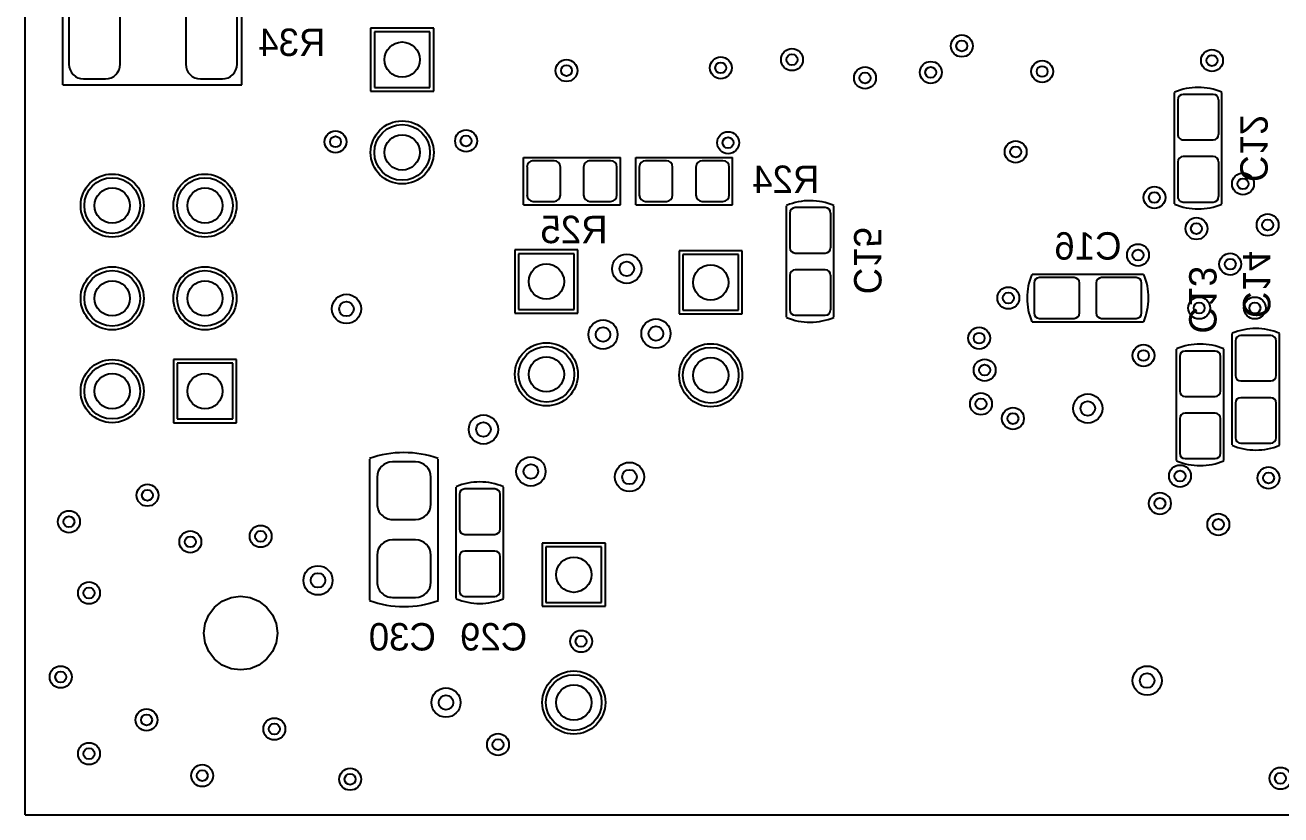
# Model space of a CAD drawing. Header units: millimetres. Extents: x 50.8 to 111.8, y 76.2 to 119.2.
# Drawn here: x 50.8 to 85.19, y 76.2 to 97.82 of the extents above; entities that cross this region are included whole.
import ezdxf

# ---------------------------------------------------------------- set-up
doc = ezdxf.new("R2010")
doc.units = ezdxf.units.MM
for name, color, linetype in [('BottomOverlay', 54, 'Continuous'), ('BottomSolder', 6, 'Continuous'), ('KeepOutLayer', 6, 'Continuous'), ('MultiLayer', 9, 'Continuous')]:
    doc.layers.add(name, color=color, linetype=linetype)

# ---------------------------------------------------------------- blocks, each defined once
blk = doc.blocks.new('CC0603_3M_B_13')
at = {"layer": 'BottomOverlay'}
for p, q in [((1.524, 0.648), (-1.524, 0.648)), ((1.524, -0.65), (-1.526, -0.65))]:
    blk.add_line(p, q, dxfattribs=at)
for centre, start, end in [((0.013, 0), 157.3, 202.8), ((-0.013, 0), 337.2, 22.7)]:
    blk.add_arc(centre, 1.676, start, end, dxfattribs=at)
at = {"layer": 'BottomSolder'}
for p, q in [((-1.473, 0.411), (-1.473, -0.411)), ((-0.376, 0.559), (-1.326, 0.559)), ((-0.229, -0.411), (-0.229, 0.411)), ((0.229, 0.411), (0.229, -0.411)), ((1.326, 0.559), (0.376, 0.559)), ((1.473, -0.411), (1.473, 0.411)), ((-1.326, -0.559), (-0.376, -0.559)), ((0.376, -0.559), (1.326, -0.559))]:
    blk.add_line(p, q, dxfattribs=at)
for centre in [(-0.851, 0), (0.851, 0)]:
    blk.add_circle(centre, 0, dxfattribs=at)
for centre, start, end in [((-1.326, 0.411), 90, 180), ((-0.376, 0.411), 0, 90), ((0.376, 0.411), 90, 180), ((1.326, 0.411), 0, 90), ((-1.326, -0.411), 180, 270), ((-0.376, -0.411), 270, 0), ((0.376, -0.411), 180, 270), ((1.326, -0.411), 270, 0)]:
    blk.add_arc(centre, 0.147, start, end, dxfattribs=at)
blk = doc.blocks.new('CC0603_3M_B_14')
at = {"layer": 'BottomOverlay'}
for p, q in [((-1.524, 0.648), (1.524, 0.648)), ((-1.526, -0.65), (1.524, -0.65))]:
    blk.add_line(p, q, dxfattribs=at)
for centre, start, end in [((0.013, 0), 157.3, 202.8), ((-0.013, 0), 337.2, 22.7)]:
    blk.add_arc(centre, 1.676, start, end, dxfattribs=at)
at = {"layer": 'BottomSolder'}
for p, q in [((-1.473, 0.411), (-1.473, -0.411)), ((-0.376, 0.559), (-1.326, 0.559)), ((-0.229, -0.411), (-0.229, 0.411)), ((0.229, 0.411), (0.229, -0.411)), ((1.326, 0.559), (0.376, 0.559)), ((1.473, -0.411), (1.473, 0.411)), ((-1.326, -0.559), (-0.376, -0.559)), ((0.376, -0.559), (1.326, -0.559))]:
    blk.add_line(p, q, dxfattribs=at)
for centre in [(-0.851, 0), (0.851, 0)]:
    blk.add_circle(centre, 0, dxfattribs=at)
for centre, start, end in [((-1.326, 0.411), 90, 180), ((-0.376, 0.411), 0, 90), ((0.376, 0.411), 90, 180), ((1.326, 0.411), 0, 90), ((-1.326, -0.411), 180, 270), ((-0.376, -0.411), 270, 0), ((0.376, -0.411), 180, 270), ((1.326, -0.411), 270, 0)]:
    blk.add_arc(centre, 0.147, start, end, dxfattribs=at)
blk = doc.blocks.new('CC0603_3M_B_15')
at = {"layer": 'BottomOverlay'}
for p, q in [((-1.524, 0.648), (1.524, 0.648)), ((-1.526, -0.65), (1.524, -0.65))]:
    blk.add_line(p, q, dxfattribs=at)
for centre, start, end in [((0.013, 0), 157.3, 202.8), ((-0.013, 0), 337.2, 22.7)]:
    blk.add_arc(centre, 1.676, start, end, dxfattribs=at)
at = {"layer": 'BottomSolder'}
for p, q in [((-1.473, 0.411), (-1.473, -0.411)), ((-0.376, 0.559), (-1.326, 0.559)), ((-0.229, -0.411), (-0.229, 0.411)), ((0.229, 0.411), (0.229, -0.411)), ((1.326, 0.559), (0.376, 0.559)), ((1.473, -0.411), (1.473, 0.411)), ((-1.326, -0.559), (-0.376, -0.559)), ((0.376, -0.559), (1.326, -0.559))]:
    blk.add_line(p, q, dxfattribs=at)
for centre in [(-0.851, 0), (0.851, 0)]:
    blk.add_circle(centre, 0, dxfattribs=at)
for centre, start, end in [((-1.326, 0.411), 90, 180), ((-0.376, 0.411), 0, 90), ((0.376, 0.411), 90, 180), ((1.326, 0.411), 0, 90), ((-1.326, -0.411), 180, 270), ((-0.376, -0.411), 270, 0), ((0.376, -0.411), 180, 270), ((1.326, -0.411), 270, 0)]:
    blk.add_arc(centre, 0.147, start, end, dxfattribs=at)
blk = doc.blocks.new('CC0603_3M_B_16')
at = {"layer": 'BottomOverlay'}
for p, q in [((-1.524, 0.648), (1.524, 0.648)), ((-1.526, -0.65), (1.524, -0.65))]:
    blk.add_line(p, q, dxfattribs=at)
for centre, start, end in [((0.013, 0), 157.3, 202.8), ((-0.013, 0), 337.2, 22.7)]:
    blk.add_arc(centre, 1.676, start, end, dxfattribs=at)
at = {"layer": 'BottomSolder'}
for p, q in [((-1.473, 0.411), (-1.473, -0.411)), ((-0.376, 0.559), (-1.326, 0.559)), ((-0.229, -0.411), (-0.229, 0.411)), ((0.229, 0.411), (0.229, -0.411)), ((1.326, 0.559), (0.376, 0.559)), ((1.473, -0.411), (1.473, 0.411)), ((-1.326, -0.559), (-0.376, -0.559)), ((0.376, -0.559), (1.326, -0.559))]:
    blk.add_line(p, q, dxfattribs=at)
for centre in [(-0.851, 0), (0.851, 0)]:
    blk.add_circle(centre, 0, dxfattribs=at)
for centre, start, end in [((-1.326, 0.411), 90, 180), ((-0.376, 0.411), 0, 90), ((0.376, 0.411), 90, 180), ((1.326, 0.411), 0, 90), ((-1.326, -0.411), 180, 270), ((-0.376, -0.411), 270, 0), ((0.376, -0.411), 180, 270), ((1.326, -0.411), 270, 0)]:
    blk.add_arc(centre, 0.147, start, end, dxfattribs=at)
blk = doc.blocks.new('CC0603_3M_B_17')
at = {"layer": 'BottomOverlay'}
for p, q in [((-1.524, 0.648), (1.524, 0.648)), ((-1.526, -0.65), (1.524, -0.65))]:
    blk.add_line(p, q, dxfattribs=at)
for centre, start, end in [((0.013, 0), 157.3, 202.8), ((-0.013, 0), 337.2, 22.7)]:
    blk.add_arc(centre, 1.676, start, end, dxfattribs=at)
at = {"layer": 'BottomSolder'}
for p, q in [((-1.473, 0.411), (-1.473, -0.411)), ((-0.376, 0.559), (-1.326, 0.559)), ((-0.229, -0.411), (-0.229, 0.411)), ((0.229, 0.411), (0.229, -0.411)), ((1.326, 0.559), (0.376, 0.559)), ((1.473, -0.411), (1.473, 0.411)), ((-1.326, -0.559), (-0.376, -0.559)), ((0.376, -0.559), (1.326, -0.559))]:
    blk.add_line(p, q, dxfattribs=at)
for centre in [(-0.851, 0), (0.851, 0)]:
    blk.add_circle(centre, 0, dxfattribs=at)
for centre, start, end in [((-1.326, 0.411), 90, 180), ((-0.376, 0.411), 0, 90), ((0.376, 0.411), 90, 180), ((1.326, 0.411), 0, 90), ((-1.326, -0.411), 180, 270), ((-0.376, -0.411), 270, 0), ((0.376, -0.411), 180, 270), ((1.326, -0.411), 270, 0)]:
    blk.add_arc(centre, 0.147, start, end, dxfattribs=at)
blk = doc.blocks.new('CC20X2_54_23')
at = {"layer": 'BottomSolder'}
for p, q in [((-0.8636, 0.8636), (-0.8636, -0.8636)), ((0.8636, 0.8636), (-0.8636, 0.8636)), ((0.8636, -0.8636), (0.8636, 0.8636)), ((-0.8636, -0.8636), (0.8636, -0.8636))]:
    blk.add_line(p, q, dxfattribs=at)
for centre, radius in [((2.54, 0), 0.8636), ((0, 0), 0.4826), ((2.54, 0), 0.4826)]:
    blk.add_circle(centre, radius, dxfattribs=at)
at = {"layer": 'MultiLayer'}
for p, q in [((-0.762, 0.762), (-0.762, -0.762)), ((0.762, 0.762), (-0.762, 0.762)), ((0.762, -0.762), (0.762, 0.762)), ((-0.762, -0.762), (0.762, -0.762))]:
    blk.add_line(p, q, dxfattribs=at)
for centre, radius in [((2.54, 0), 0.762), ((0, 0), 0.4826), ((2.54, 0), 0.4826)]:
    blk.add_circle(centre, radius, dxfattribs=at)
blk = doc.blocks.new('CC8X3_5_25')
at = {"layer": 'BottomSolder'}
for p, q in [((-0.864, 0.864), (-0.864, -0.864)), ((0.864, 0.864), (-0.864, 0.864)), ((0.864, -0.864), (0.864, 0.864)), ((-0.864, -0.864), (0.864, -0.864))]:
    blk.add_line(p, q, dxfattribs=at)
for centre, radius in [((3.5, 0), 0.864), ((0, 0), 0.483), ((3.5, 0), 0.483)]:
    blk.add_circle(centre, radius, dxfattribs=at)
at = {"layer": 'MultiLayer'}
for p, q in [((-0.762, 0.762), (-0.762, -0.762)), ((0.762, 0.762), (-0.762, 0.762)), ((0.762, -0.762), (0.762, 0.762)), ((-0.762, -0.762), (0.762, -0.762))]:
    blk.add_line(p, q, dxfattribs=at)
for centre, radius in [((3.5, 0), 0.762), ((0, 0), 0.483), ((3.5, 0), 0.483)]:
    blk.add_circle(centre, radius, dxfattribs=at)
blk = doc.blocks.new('CC0603_3M_B_29')
at = {"layer": 'BottomOverlay'}
for p, q in [((-1.524, 0.648), (1.524, 0.648)), ((-1.526, -0.65), (1.524, -0.65))]:
    blk.add_line(p, q, dxfattribs=at)
for centre, start, end in [((0.013, 0), 157.3, 202.8), ((-0.013, 0), 337.2, 22.7)]:
    blk.add_arc(centre, 1.676, start, end, dxfattribs=at)
at = {"layer": 'BottomSolder'}
for p, q in [((-1.473, 0.411), (-1.473, -0.411)), ((-0.376, 0.559), (-1.326, 0.559)), ((-0.229, -0.411), (-0.229, 0.411)), ((0.229, 0.411), (0.229, -0.411)), ((1.326, 0.559), (0.376, 0.559)), ((1.473, -0.411), (1.473, 0.411)), ((-1.326, -0.559), (-0.376, -0.559)), ((0.376, -0.559), (1.326, -0.559))]:
    blk.add_line(p, q, dxfattribs=at)
for centre in [(-0.851, 0), (0.851, 0)]:
    blk.add_circle(centre, 0, dxfattribs=at)
for centre, start, end in [((-1.326, 0.411), 90, 180), ((-0.376, 0.411), 0, 90), ((0.376, 0.411), 90, 180), ((1.326, 0.411), 0, 90), ((-1.326, -0.411), 180, 270), ((-0.376, -0.411), 270, 0), ((0.376, -0.411), 180, 270), ((1.326, -0.411), 270, 0)]:
    blk.add_arc(centre, 0.147, start, end, dxfattribs=at)
blk = doc.blocks.new('CC0805_MIDI_2M1_B_30')
at = {"layer": 'BottomOverlay'}
for p, q in [((2.9972, 0.9398), (-0.8636, 0.9398)), ((2.9972, -0.9398), (-0.8636, -0.9398))]:
    blk.add_line(p, q, dxfattribs=at)
for centre, radius, start, end in [((1.7272, 0), 2.7696, 160.19992, 199.89998), ((0.4572, 0), 2.7178, 339.70002, 20.29998)]:
    blk.add_arc(centre, radius, start, end, dxfattribs=at)
at = {"layer": 'BottomSolder'}
for p, q in [((0.3683, 0.7366), (-0.3683, 0.7366)), ((2.5019, 0.7366), (1.7653, 0.7366)), ((-0.7874, 0.3175), (-0.7874, -0.3175)), ((0.7874, -0.3175), (0.7874, 0.3175)), ((1.3462, 0.3175), (1.3462, -0.3175)), ((2.921, -0.3175), (2.921, 0.3175)), ((-0.3683, -0.7366), (0.3683, -0.7366)), ((1.7653, -0.7366), (2.5019, -0.7366))]:
    blk.add_line(p, q, dxfattribs=at)
for centre in [(0, 0), (2.1336, 0)]:
    blk.add_circle(centre, 0, dxfattribs=at)
for centre, start, end in [((-0.3683, 0.3175), 90, 180), ((0.3683, 0.3175), 0, 90), ((1.7653, 0.3175), 90, 180), ((2.5019, 0.3175), 0, 90), ((-0.3683, -0.3175), 180, 270), ((0.3683, -0.3175), 270, 0), ((1.7653, -0.3175), 180, 270), ((2.5019, -0.3175), 270, 0)]:
    blk.add_arc(centre, 0.4191, start, end, dxfattribs=at)
blk = doc.blocks.new('PIN2W_44')
at = {"layer": 'BottomSolder'}
for p, q in [((-0.8636, 0.8636), (-0.8636, -0.8636)), ((0.8636, 0.8636), (-0.8636, 0.8636)), ((0.8636, -0.8636), (0.8636, 0.8636)), ((-0.8636, -0.8636), (0.8636, -0.8636))]:
    blk.add_line(p, q, dxfattribs=at)
for centre, radius in [((2.54, 0), 0.8636), ((0, 0), 0.4826), ((2.54, 0), 0.4826)]:
    blk.add_circle(centre, radius, dxfattribs=at)
at = {"layer": 'MultiLayer'}
for p, q in [((-0.762, 0.762), (-0.762, -0.762)), ((0.762, 0.762), (-0.762, 0.762)), ((0.762, -0.762), (0.762, 0.762)), ((-0.762, -0.762), (0.762, -0.762))]:
    blk.add_line(p, q, dxfattribs=at)
for centre, radius in [((2.54, 0), 0.762), ((0, 0), 0.4826), ((2.54, 0), 0.4826)]:
    blk.add_circle(centre, radius, dxfattribs=at)
blk = doc.blocks.new('RC0603_3M_B_70')
at = {"layer": 'BottomOverlay'}
for p, q in [((-1.325, 0.65), (1.325, 0.65)), ((-1.325, -0.65), (-1.325, 0.65)), ((1.325, -0.65), (1.325, 0.65)), ((-1.325, -0.65), (1.325, -0.65))]:
    blk.add_line(p, q, dxfattribs=at)
at = {"layer": 'BottomSolder'}
for p, q in [((-1.231, 0.384), (-1.231, -0.384)), ((-0.491, 0.557), (-1.059, 0.557)), ((-0.318, -0.384), (-0.318, 0.384)), ((0.318, 0.384), (0.318, -0.384)), ((1.059, 0.557), (0.491, 0.557)), ((1.231, -0.384), (1.231, 0.384)), ((-1.059, -0.557), (-0.491, -0.557)), ((0.491, -0.557), (1.059, -0.557))]:
    blk.add_line(p, q, dxfattribs=at)
for centre in [(-0.775, 0), (0.775, 0)]:
    blk.add_circle(centre, 0, dxfattribs=at)
for centre, start, end in [((-1.059, 0.384), 90, 180), ((-0.491, 0.384), 0, 90), ((0.491, 0.384), 90, 180), ((1.059, 0.384), 0, 90), ((-1.059, -0.384), 180, 270), ((-0.491, -0.384), 270, 0), ((0.491, -0.384), 180, 270), ((1.059, -0.384), 270, 0)]:
    blk.add_arc(centre, 0.173, start, end, dxfattribs=at)
blk = doc.blocks.new('RC1206_2M_B_76')
at = {"layer": 'BottomOverlay'}
for p, q in [((-0.838, 1.219), (-0.838, -1.219)), ((4.064, 1.219), (-0.838, 1.219)), ((4.064, 1.219), (4.064, -1.219)), ((4.064, -1.219), (-0.838, -1.219))]:
    blk.add_line(p, q, dxfattribs=at)
at = {"layer": 'BottomSolder'}
for p, q in [((0.3, 1.052), (-0.3, 1.052)), ((3.5, 1.052), (2.9, 1.052)), ((-0.702, 0.65), (-0.702, -0.65)), ((0.702, -0.65), (0.702, 0.65)), ((2.499, 0.65), (2.499, -0.65)), ((3.902, -0.65), (3.902, 0.65)), ((-0.3, -1.052), (0.3, -1.052)), ((2.9, -1.052), (3.5, -1.052))]:
    blk.add_line(p, q, dxfattribs=at)
for centre in [(0, 0), (3.2, 0)]:
    blk.add_circle(centre, 0, dxfattribs=at)
for centre, start, end in [((-0.3, 0.65), 90, 180), ((0.3, 0.65), 0, 90), ((2.9, 0.65), 90, 180), ((3.5, 0.65), 0, 90), ((-0.3, -0.65), 180, 270), ((0.3, -0.65), 270, 0), ((2.9, -0.65), 180, 270), ((3.5, -0.65), 270, 0)]:
    blk.add_arc(centre, 0.402, start, end, dxfattribs=at)
blk = doc.blocks.new('PIN6_117')
at = {"layer": 'BottomSolder'}
for p, q in [((-0.8636, 0.8636), (-0.8636, -0.8636)), ((0.8636, 0.8636), (-0.8636, 0.8636)), ((0.8636, -0.8636), (0.8636, 0.8636)), ((-0.8636, -0.8636), (0.8636, -0.8636))]:
    blk.add_line(p, q, dxfattribs=at)
for centre, radius in [((0, 2.54), 0.8636), ((2.54, 2.54), 0.8636), ((5.08, 2.54), 0.8636), ((0, 2.54), 0.4826), ((2.54, 2.54), 0.4826), ((5.08, 2.54), 0.4826), ((2.54, 0), 0.8636), ((5.08, 0), 0.8636), ((0, 0), 0.4826), ((2.54, 0), 0.4826), ((5.08, 0), 0.4826)]:
    blk.add_circle(centre, radius, dxfattribs=at)
at = {"layer": 'MultiLayer'}
for p, q in [((-0.762, 0.762), (-0.762, -0.762)), ((0.762, 0.762), (-0.762, 0.762)), ((0.762, -0.762), (0.762, 0.762)), ((-0.762, -0.762), (0.762, -0.762))]:
    blk.add_line(p, q, dxfattribs=at)
for centre, radius in [((0, 2.54), 0.762), ((2.54, 2.54), 0.762), ((5.08, 2.54), 0.762), ((0, 2.54), 0.4826), ((2.54, 2.54), 0.4826), ((5.08, 2.54), 0.4826), ((2.54, 0), 0.762), ((5.08, 0), 0.762), ((0, 0), 0.4826), ((2.54, 0), 0.4826), ((5.08, 0), 0.4826)]:
    blk.add_circle(centre, radius, dxfattribs=at)
blk = doc.blocks.new('PIN2W_119')
at = {"layer": 'BottomSolder'}
for p, q in [((-0.8636, 0.8636), (-0.8636, -0.8636)), ((0.8636, 0.8636), (-0.8636, 0.8636)), ((0.8636, -0.8636), (0.8636, 0.8636)), ((-0.8636, -0.8636), (0.8636, -0.8636))]:
    blk.add_line(p, q, dxfattribs=at)
for centre, radius in [((2.54, 0), 0.8636), ((0, 0), 0.4826), ((2.54, 0), 0.4826)]:
    blk.add_circle(centre, radius, dxfattribs=at)
at = {"layer": 'MultiLayer'}
for p, q in [((-0.762, 0.762), (-0.762, -0.762)), ((0.762, 0.762), (-0.762, 0.762)), ((0.762, -0.762), (0.762, 0.762)), ((-0.762, -0.762), (0.762, -0.762))]:
    blk.add_line(p, q, dxfattribs=at)
for centre, radius in [((2.54, 0), 0.762), ((0, 0), 0.4826), ((2.54, 0), 0.4826)]:
    blk.add_circle(centre, radius, dxfattribs=at)
blk = doc.blocks.new('RC0603_3M_B_120')
at = {"layer": 'BottomOverlay'}
for p, q in [((1.325, 0.65), (-1.325, 0.65)), ((-1.325, 0.65), (-1.325, -0.65)), ((1.325, 0.65), (1.325, -0.65)), ((1.325, -0.65), (-1.325, -0.65))]:
    blk.add_line(p, q, dxfattribs=at)
at = {"layer": 'BottomSolder'}
for p, q in [((-1.231, 0.384), (-1.231, -0.384)), ((-0.491, 0.557), (-1.059, 0.557)), ((-0.318, -0.384), (-0.318, 0.384)), ((0.318, 0.384), (0.318, -0.384)), ((1.059, 0.557), (0.491, 0.557)), ((1.231, -0.384), (1.231, 0.384)), ((-1.059, -0.557), (-0.491, -0.557)), ((0.491, -0.557), (1.059, -0.557))]:
    blk.add_line(p, q, dxfattribs=at)
for centre in [(-0.775, 0), (0.775, 0)]:
    blk.add_circle(centre, 0, dxfattribs=at)
for centre, start, end in [((-1.059, 0.384), 90, 180), ((-0.491, 0.384), 0, 90), ((0.491, 0.384), 90, 180), ((1.059, 0.384), 0, 90), ((-1.059, -0.384), 180, 270), ((-0.491, -0.384), 270, 0), ((0.491, -0.384), 180, 270), ((1.059, -0.384), 270, 0)]:
    blk.add_arc(centre, 0.173, start, end, dxfattribs=at)
blk = doc.blocks.new('REPER1_2_B_121')
at = {"layer": 'BottomSolder'}
for p, q in [((-0.873, 0.504), (-0.713, 0.713)), ((-0.713, 0.713), (-0.504, 0.873)), ((-0.504, 0.873), (-0.261, 0.974)), ((-0.261, 0.974), (0, 1.009)), ((0, 1.009), (0, 1.009)), ((0, 1.009), (0.261, 0.974)), ((0.261, 0.974), (0.504, 0.873)), ((0.504, 0.873), (0.713, 0.713)), ((0.713, 0.713), (0.873, 0.504)), ((-0.974, 0.261), (-0.873, 0.504)), ((0.873, 0.504), (0.974, 0.261)), ((-1.009, 0), (-0.974, 0.261)), ((-0.974, -0.261), (-1.009, 0)), ((0.974, 0.261), (1.009, 0)), ((1.009, 0), (0.974, -0.261)), ((-0.873, -0.504), (-0.974, -0.261)), ((0.974, -0.261), (0.873, -0.504)), ((-0.713, -0.713), (-0.873, -0.504)), ((0.873, -0.504), (0.713, -0.713)), ((-0.504, -0.873), (-0.713, -0.713)), ((-0.261, -0.974), (-0.504, -0.873)), ((0, -1.009), (-0.261, -0.974)), ((0.261, -0.974), (0, -1.009)), ((0, -1.009), (0, -1.009)), ((0.504, -0.873), (0.261, -0.974)), ((0.713, -0.713), (0.504, -0.873))]:
    blk.add_line(p, q, dxfattribs=at)

msp = doc.modelspace()

# ---------------------------------------------------------------- linework, layer by layer
at = {"layer": 'KeepOutLayer'}
for q in [(50.8, 119.2), (111.8, 76.2)]:
    msp.add_line((50.8, 76.2), q, dxfattribs=at)
at = {"layer": 'MultiLayer'}
for centre, radius in [((76.45, 97.25), 0.3), ((76.45, 97.25), 0.15), ((71.8, 96.875), 0.3), ((71.8, 96.875), 0.15), ((83.3, 96.85), 0.3), ((83.3, 96.85), 0.15), ((65.625, 96.575), 0.3), ((65.625, 96.575), 0.15), ((69.85, 96.65), 0.3), ((69.85, 96.65), 0.15), ((73.8, 96.375), 0.3), ((75.6, 96.525), 0.3), ((75.6, 96.525), 0.15), ((78.65, 96.55), 0.3), ((78.65, 96.55), 0.15), ((73.8, 96.375), 0.15), ((59.3, 94.625), 0.3), ((62.875, 94.65), 0.3), ((59.3, 94.625), 0.15), ((62.875, 94.65), 0.15), ((70.05, 94.6), 0.3), ((70.05, 94.6), 0.15), ((77.925, 94.35), 0.3), ((77.925, 94.35), 0.15), ((84.15, 93.475), 0.3), ((84.15, 93.475), 0.15), ((81.725, 93.1), 0.3), ((81.725, 93.1), 0.15), ((82.875, 92.25), 0.3), ((84.825, 92.35), 0.3), ((82.875, 92.25), 0.15), ((84.825, 92.35), 0.15), ((81.275, 91.525), 0.3), ((67.275, 91.15), 0.4), ((81.275, 91.525), 0.15), ((83.8, 91.275), 0.3), ((67.275, 91.15), 0.2), ((83.8, 91.275), 0.15), ((59.6, 90.05), 0.4), ((77.725, 90.35), 0.3), ((77.725, 90.35), 0.15), ((59.6, 90.05), 0.2), ((82.95, 90.075), 0.3), ((82.95, 90.075), 0.15), ((84.475, 90.075), 0.3), ((84.475, 90.075), 0.15), ((68.075, 89.375), 0.4), ((66.625, 89.35), 0.4), ((66.625, 89.35), 0.2), ((68.075, 89.375), 0.2), ((76.925, 89.25), 0.3), ((76.925, 89.25), 0.15), ((81.425, 88.775), 0.3), ((81.425, 88.775), 0.15), ((77.075, 88.375), 0.3), ((77.075, 88.375), 0.15), ((76.975, 87.45), 0.3), ((79.9, 87.325), 0.4), ((76.975, 87.45), 0.15), ((77.85, 87.05), 0.3), ((79.9, 87.325), 0.2), ((63.35, 86.75), 0.4), ((77.85, 87.05), 0.15), ((63.35, 86.75), 0.2), ((64.65, 85.6), 0.4), ((64.65, 85.6), 0.2), ((67.35, 85.45), 0.4), ((67.35, 85.45), 0.2), ((82.425, 85.475), 0.3), ((82.425, 85.475), 0.15), ((84.85, 85.425), 0.3), ((84.85, 85.425), 0.15), ((54.15, 84.95), 0.3), ((54.15, 84.95), 0.15), ((81.875, 84.725), 0.3), ((81.875, 84.725), 0.15), ((52, 84.225), 0.3), ((52, 84.225), 0.15), ((83.475, 84.15), 0.3), ((83.475, 84.15), 0.15), ((55.325, 83.675), 0.3), ((57.25, 83.825), 0.3), ((57.25, 83.825), 0.15), ((55.325, 83.675), 0.15), ((58.82, 82.62), 0.4), ((52.55, 82.275), 0.3), ((58.82, 82.62), 0.2), ((52.55, 82.275), 0.15), ((66.025, 80.95), 0.3), ((66.025, 80.95), 0.15), ((51.775, 79.975), 0.3), ((51.775, 79.975), 0.15), ((81.525, 79.875), 0.4), ((81.525, 79.875), 0.2), ((62.325, 79.275), 0.4), ((62.325, 79.275), 0.2), ((54.125, 78.8), 0.3), ((54.125, 78.8), 0.15), ((57.625, 78.55), 0.3), ((57.625, 78.55), 0.15), ((63.75, 78.125), 0.3), ((52.55, 77.875), 0.3), ((63.75, 78.125), 0.15), ((52.55, 77.875), 0.15), ((55.65, 77.275), 0.3), ((55.65, 77.275), 0.15), ((59.7, 77.175), 0.3), ((85.175, 77.2), 0.3), ((59.7, 77.175), 0.15), ((85.175, 77.2), 0.15)]:
    msp.add_circle(centre, radius, dxfattribs=at)

# ---------------------------------------------------------------- block references
for name, p, rotation in [('RC1206_2M_B_76', (55.901, 97.4), 180), ('CC20X2_54_23', (61.125, 96.875), 270), ('CC0603_3M_B_13', (82.925, 94.45), 270), ('RC0603_3M_B_120', (65.775, 93.55), 180), ('PIN6_117', (55.725, 87.8), 90), ('CC0603_3M_B_16', (72.3, 91.35), 90), ('PIN2W_119', (65.075, 90.8), 270), ('PIN2W_44', (69.575, 90.775), 270), ('CC0603_3M_B_15', (84.5, 87.85), 90), ('CC0603_3M_B_14', (82.975, 87.425), 90), ('CC0805_MIDI_2M1_B_30', (61.175, 85.075), 270), ('CC0603_3M_B_29', (63.25, 83.65), 90), ('CC8X3_5_25', (65.825, 82.775), 270), ('REPER1_2_B_121', (56.7, 81.175), 90)]:
    msp.add_blockref(name, p, dxfattribs=dict(rotation=rotation))
for name, p in [('RC0603_3M_B_70', (68.85, 93.55)), ('CC0603_3M_B_17', (79.9, 90.35))]:
    msp.add_blockref(name, p)

# ---------------------------------------------------------------- texts
at = {"layer": 'BottomOverlay', "text_generation_flag": 2}
for s, p in [('R34', (59.025, 96.975)), ('R24', (72.55, 93.225)), ('R25', (66.75, 91.85)), ('C16', (80.825, 91.4)), ('C30', (62.05, 80.7)), ('C29', (64.55, 80.7))]:
    msp.add_text(s, height=0.75, dxfattribs=at).set_placement(p)
for s, p in [('C12', (84.075, 93.525)), ('C15', (73.5, 90.45)), ('C14', (84.15, 89.8)), ('C13', (82.675, 89.375))]:
    msp.add_text(s, height=0.75, rotation=270, dxfattribs=at).set_placement(p)

doc.saveas('drawing.dxf')
